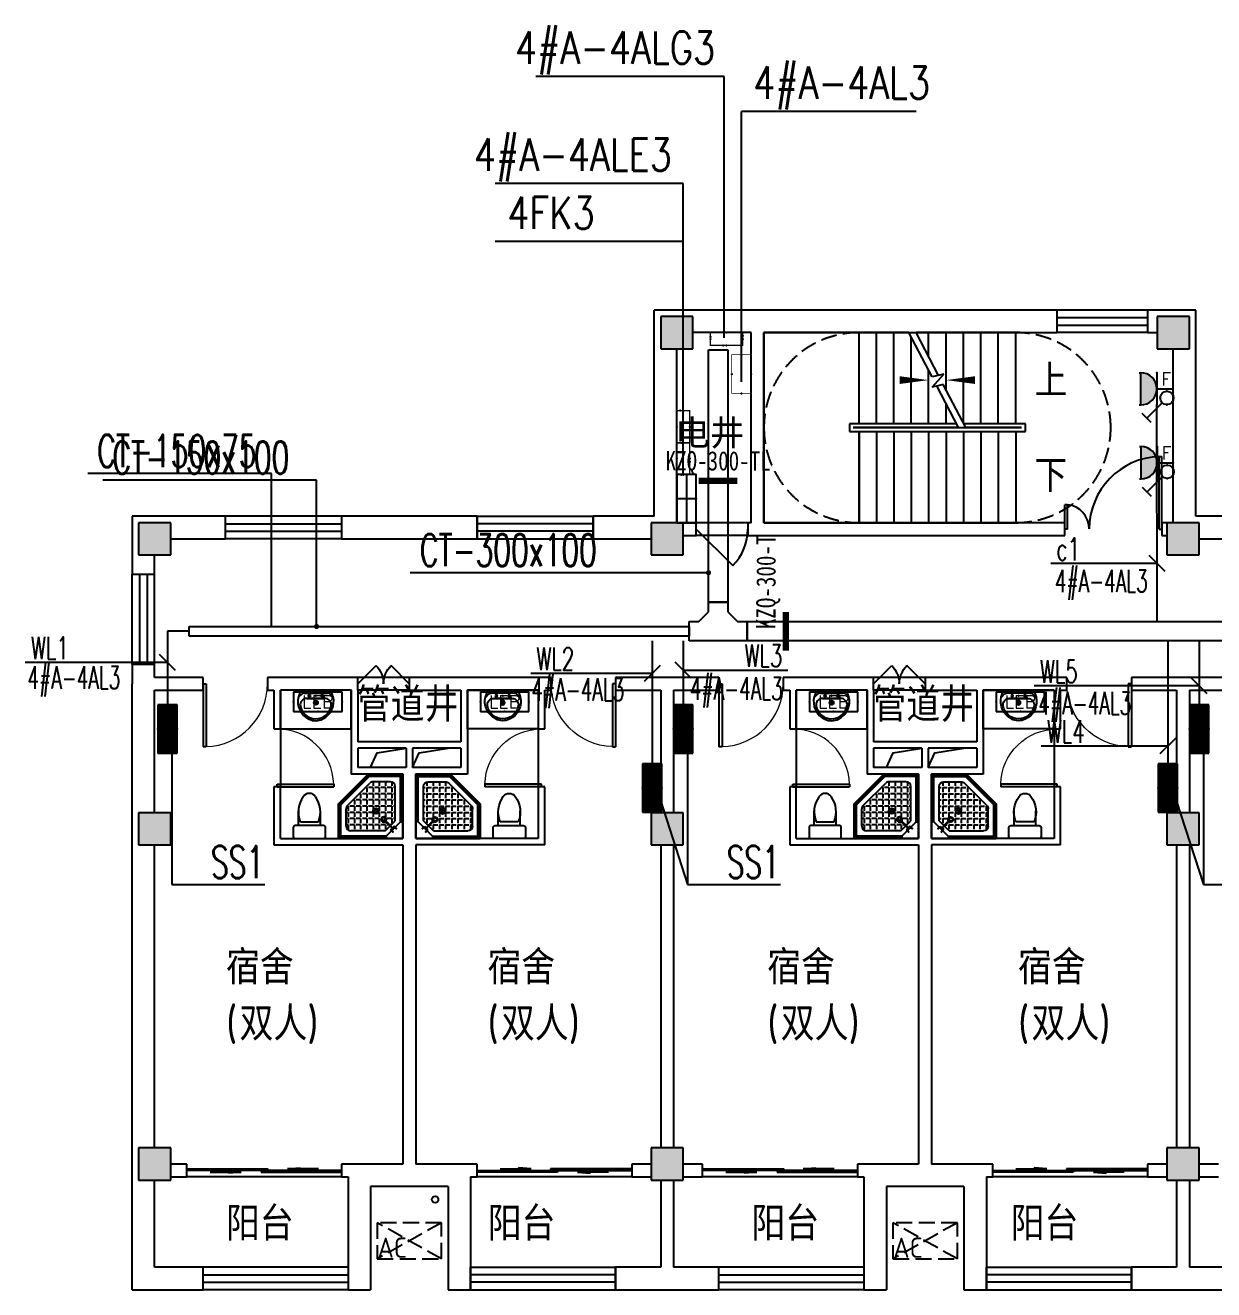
# Model space of a CAD drawing. Extents: x 1725663 to 4653551, y -550461 to 248782.
# Drawn here: x 2058594 to 2077027, y -526837 to -507219 of the extents above; entities that cross this region are included whole.
import ezdxf
from ezdxf.enums import TextEntityAlignment as Align

# ---------------------------------------------------------------- set-up
doc = ezdxf.new("R2010")
doc.units = 0
doc.header["$LTSCALE"] = 1000
doc.linetypes.add('DASH', pattern=[0.35, 0.25, -0.1])
for name, color, linetype in [('0-底图', 7, 'Continuous'), ('0000集水坑', 4, 'Continuous'), ('A-FLOR-STRS', 140, 'Continuous'), ('CABLETRAY', 4, 'Continuous'), ('CABLETRAY_DIM', 3, 'Continuous'), ('CLAYER', 7, 'Continuous'), ('COLUMN', 255, 'Continuous'), ('DBZ', 7, 'Continuous'), ('DIM-照明', 3, 'Continuous'), ('DIM-箱柜', 7, 'Continuous'), ('DIM_SYMB', 3, 'Continuous'), ('DOOR_FIRE', 4, 'Continuous'), ('EQUIP-插座', 3, 'Continuous'), ('EQUIP-照明', 3, 'Continuous'), ('EQUIP-箱柜', 3, 'Continuous'), ('PUB_HATCH', 8, 'Continuous'), ('PUB_TEXT', 7, 'Continuous'), ('STAIR', 2, 'Continuous'), ('TEL_TEXT', 7, 'Continuous'), ('WALL', 2, 'Continuous'), ('WINDOW', 4, 'Continuous'), ('WIRE-照明', 6, 'Continuous'), ('抗震支吊架', 2, 'Continuous'), ('洁具', 213, 'Continuous'), ('空调外机', 211, 'Continuous')]:
    doc.layers.add(name, color=color, linetype=linetype)
doc.styles.add('_TCH_DIM', font='SIMPLEX', dxfattribs={"width": 0.8, "height": 5, "bigfont": 'HZTXT'})
doc.styles.add('_TEL_DIM', font='SIMPLEX', dxfattribs={"width": 0.8, "height": 3.5, "bigfont": 'HZTXT'})
doc.styles.add('kzcad', font='', dxfattribs={"width": 0.8})
doc.styles.get("Standard").update_dxf_attribs({"font": 'geniso.shx', "bigfont": 'hztxt.shx'})
doc.styles.add('黑体', font='')
doc.styles.get('kzcad').set_extended_font_data('SimSun')
doc.styles.get('黑体').set_extended_font_data('SimHei')

# ---------------------------------------------------------------- blocks, each defined once
blk = doc.blocks.new('$equip_U$00000177(WIN7-PC-dian)')
at = {"const_width": 0.02}
blk.add_lwpolyline([(-0.6, 0.6), (0.6, 0.6), (0.6, 0), (-0.6, 0)], close=True, dxfattribs=at)
for p in [(0, 0.6), (-0.6, 0.3), (0, 0), (0.6, 0.3)]:
    blk.add_point(p)
at = {"color": 7, "style": '_TEL_DIM', "flags": 1}
for tag in ['A', 'REMARK']:
    blk.add_attdef(tag, text='', height=0.00002, dxfattribs=at).set_placement((0, 0), align=Align.MIDDLE_CENTER)
blk = doc.blocks.new('fdsefg')
at = {"layer": 'EQUIP-箱柜', "const_width": 20}
blk.add_lwpolyline([(21301, 11505), (21801, 11505), (21801, 11305), (21301, 11305)], close=True, dxfattribs=at)
at = {"layer": 'EQUIP-箱柜'}
for p in [(21601, 11505), (21301, 11355), (21801, 11372)]:
    blk.add_point(p, dxfattribs=at)
blk = doc.blocks.new('$equip_U$00000181(WIN7-PC-dian)')
for p in [(0, 0.4), (-0.5, 0.2), (0, 0), (0.5, 0.2)]:
    blk.add_point(p)
at = {"xscale": 0.002, "yscale": 0.002, "zscale": 0.002}
blk.add_blockref('fdsefg', (-43.101, -22.61), dxfattribs=at)
at = {"color": 7, "style": '_TEL_DIM', "flags": 1}
for tag in ['A', 'REMARK']:
    blk.add_attdef(tag, text='', height=0.00002, dxfattribs=at).set_placement((0, 0), align=Align.MIDDLE_CENTER)
at = {"color": 7, "style": '_TEL_DIM'}
blk.add_attdef('$TEXT$', text='', height=0.00002, dxfattribs=at).set_placement((0.1, 0), align=Align.MIDDLE_CENTER)
blk = doc.blocks.new('*X490')
at = {"color": 0}
for p, q in [((-250, 33), (-83, 200)), ((-250, 68), (-118, 200)), ((-250, 104), (-154, 200)), ((-250, 139), (-189, 200)), ((-250, 174), (-224, 200)), ((-247, 0), (-47, 200)), ((-212, 0), (-12, 200)), ((-177, 0), (23, 200)), ((-141, 0), (59, 200)), ((-106, 0), (94, 200)), ((-71, 0), (129, 200)), ((-35, 0), (165, 200)), ((0, 0), (200, 200)), ((35, 0), (235, 200)), ((71, 0), (250, 179)), ((106, 0), (250, 144)), ((141, 0), (250, 109)), ((177, 0), (250, 73)), ((212, 0), (250, 38)), ((247, 0), (250, 3))]:
    blk.add_line(p, q, dxfattribs=at)
blk = doc.blocks.new('$equip$00002943')
for p, q in [((-0.75, 0.6), (-0.75, 0)), ((0.75, 0.6), (-0.75, 0.6)), ((0.75, 0), (0.75, 0.6)), ((-0.75, 0), (0.75, 0))]:
    blk.add_line(p, q)
for points, const_width in [([(-0.75, 0.3), (0.75, 0.3)], 0.6), ([(-0.75, 0.6), (-0.75, 0), (0.75, 0), (0.75, 0.6), (-0.75, 0.6), (-0.75, 0)], 0.02)]:
    blk.add_lwpolyline(points, dxfattribs=dict(const_width=const_width))
for p in [(0, 0.6), (-0.75, 0.3), (0, 0), (0.75, 0.3)]:
    blk.add_point(p)
at = {"xscale": 0.00300000000061118, "yscale": 0.00300000000061118, "zscale": 0.00300000000061118}
blk.add_blockref('*X490', (0, 0), dxfattribs=at)
at = {"color": 7, "style": '_TEL_DIM', "flags": 1}
for tag in ['A', 'REMARK']:
    blk.add_attdef(tag, text='', height=0.00002, dxfattribs=at).set_placement((0, 0), align=Align.MIDDLE_CENTER)
blk = doc.blocks.new('$equip$00002936')
for p, q in [((-0.75, 0.6), (-0.75, 0)), ((0.75, 0.6), (-0.75, 0.6)), ((0, 0), (0, 0.6)), ((0.75, 0), (0.75, 0.6)), ((-0.75, 0.3), (0.75, 0.3)), ((-0.75, 0), (0.75, 0))]:
    blk.add_line(p, q)
at = {"const_width": 0.02}
blk.add_lwpolyline([(-0.75, 0.6), (-0.75, 0), (0.75, 0), (0.75, 0.6), (-0.75, 0.6), (-0.75, 0)], dxfattribs=at)
for p in [(0, 0.6), (-0.75, 0.3), (0, 0), (0.75, 0.3)]:
    blk.add_point(p)
at = {"color": 7, "style": '_TEL_DIM', "flags": 1}
for tag in ['A', 'REMARK']:
    blk.add_attdef(tag, text='', height=0.00002, dxfattribs=at).set_placement((0, 0), align=Align.MIDDLE_CENTER)
blk = doc.blocks.new('$equip$00001764')
for p, q in [((-0.5, 1.05), (-0.5, 1)), ((-0.5, 1), (0.5, 1)), ((0.5, 1.05), (0.5, 1)), ((0.5, 0.5), (-0.5, 0.5)), ((0, 0.5), (0, 0))]:
    blk.add_line(p, q)
blk.add_arc((0, 1), 0.5, 180, 0)
for p in [(-0.5, 0.5), (0.5, 0.5), (0, 0)]:
    blk.add_point(p)
for points in [[(0.433, 0.75), (-0.433, 0.75), (0.5, 1), (-0.5, 1)], [(0.25, 0.567), (-0.25, 0.567), (0.433, 0.75), (-0.433, 0.75)], [(0, 0.5), (0, 0.5), (0.25, 0.567), (-0.25, 0.567)]]:
    blk.add_solid(points)
at = {"color": 7, "style": '_TEL_DIM'}
blk.add_attdef('$TEXT$', text='', height=0.4, dxfattribs=at).set_placement((0.303, 0.211), align=Align.MIDDLE_CENTER)
at = {"color": 7, "style": '_TEL_DIM', "flags": 1}
blk.add_attdef('A', text='', height=0.00002, dxfattribs=at).set_placement((0, 0), align=Align.MIDDLE_CENTER)
blk = doc.blocks.new('$equip$00002327')
for p, q in [((0.147, 0.356), (0.625, 0.833)), ((0.484, 0.975), (0.766, 0.692))]:
    blk.add_line(p, q)
blk.add_circle((0, 0.208), 0.208)
for p in [(0, 0.417), (-0.208, 0.208), (0, 0), (0.208, 0.208)]:
    blk.add_point(p)
at = {"color": 7, "flags": 1}
blk.add_attdef('A', text='', height=0.00002, dxfattribs=at).set_placement((0, 0), align=Align.MIDDLE_CENTER)
blk = doc.blocks.new('$equip$00002908')
for p, q in [((0.75, 0.6), (-0.75, 0.6)), ((-0.75, 0.6), (-0.75, 0)), ((0.75, 0), (0.75, 0.6)), ((-0.75, 0), (0.75, 0))]:
    blk.add_line(p, q)
at = {"const_width": 0.04}
blk.add_lwpolyline([(-0.75, 0.6), (-0.75, 0), (0.75, 0), (0.75, 0.6), (-0.75, 0.6), (-0.75, 0)], dxfattribs=at)
for p in [(0, 0.6), (-0.75, 0.3), (0, 0), (0.75, 0.3)]:
    blk.add_point(p)
at = {"color": 7, "style": '_TEL_DIM'}
blk.add_attdef('$TEXT$', text='', height=0.4, dxfattribs=at).set_placement((0, 0.3), align=Align.MIDDLE_CENTER)
at = {"color": 7, "style": '_TEL_DIM', "flags": 1}
for tag in ['A', 'REMARK']:
    blk.add_attdef(tag, text='', height=0.00002, dxfattribs=at).set_placement((0, 0), align=Align.MIDDLE_CENTER)
blk = doc.blocks.new('2t21gqw')
at = {"layer": '0000集水坑'}
blk.add_circle((4400, -76400), 50, dxfattribs=at)
blk = doc.blocks.new('1F平面-CAD导入_dwg_Drawing4_t3_dwg_$plan$00001613-474159-1F-927810-1F')
at = {"layer": '洁具'}
for p, q in [((-30, 250), (-170, 250)), ((-200, 170), (-430, 170)), ((-260, -140), (-260, 140)), ((-200, -170), (-200, -220)), ((-170, -250), (-30, -250))]:
    blk.add_line(p, q, dxfattribs=at)
for points in [[(-200, 220), (-200, 170), (-200, -170), (-430, -170)], [(0, -220), (0, 220)]]:
    blk.add_lwpolyline(points, dxfattribs=at)
for centre, radius, start, end in [((-170, 220), 30, 90, 180), ((-30, 220), 30, 0, 90), ((-590, 0), 110, 123.4509, 236.5491), ((-413, -227), 398, 67.4505, 126.6381), ((-413, 227), 398, 233.3619, 292.5495), ((-170, -220), 30, 180, 270), ((-30, -220), 30, 270, 0)]:
    blk.add_arc(centre, radius, start, end, dxfattribs=at)
blk = doc.blocks.new('$lvtry$00000169')
at = {"color": 0}
for p, q in [((259, -36), (259, 0)), ((259, -36), (36, -259)), ((276, -120), (120, -276)), ((144, -151), (291, -298)), ((151, -144), (298, -291)), ((259, -24), (976, -24)), ((259, -36), (964, -36)), ((270, -213), (270, -143)), ((276, -120), (808, -120)), ((366, -213), (366, -143)), ((462, -213), (462, -143)), ((558, -213), (558, -143)), ((655, -213), (655, -143)), ((751, -213), (751, -143)), ((847, -213), (847, -143)), ((880, -192), (880, -460)), ((964, -36), (976, -24)), ((964, -36), (964, -525)), ((976, -24), (976, -530)), ((36, -259), (0, -259)), ((24, -259), (24, -976)), ((36, -259), (36, -964)), ((120, -276), (120, -808)), ((120, -309), (147, -309)), ((173, -309), (173, -239)), ((173, -309), (243, -309)), ((173, -405), (173, -335)), ((183, -213), (205, -213)), ((220, -213), (243, -213)), ((270, -213), (340, -213)), ((270, -263), (270, -239)), ((270, -405), (270, -335)), ((334, -309), (340, -309)), ((366, -213), (436, -213)), ((366, -309), (366, -239)), ((366, -309), (436, -309)), ((366, -405), (366, -335)), ((462, -213), (532, -213)), ((462, -309), (462, -239)), ((462, -309), (532, -309)), ((462, -405), (462, -335)), ((558, -213), (628, -213)), ((558, -309), (558, -239)), ((558, -309), (628, -309)), ((558, -405), (558, -335)), ((655, -213), (725, -213)), ((655, -309), (655, -239)), ((655, -309), (725, -309)), ((655, -405), (655, -335)), ((751, -213), (821, -213)), ((751, -309), (751, -239)), ((751, -309), (821, -309)), ((751, -405), (751, -335)), ((847, -213), (880, -213)), ((847, -309), (847, -239)), ((847, -309), (880, -309)), ((847, -405), (847, -335)), ((120, -405), (147, -405)), ((120, -501), (147, -501)), ((173, -405), (243, -405)), ((173, -501), (173, -431)), ((173, -501), (243, -501)), ((173, -598), (173, -528)), ((270, -405), (340, -405)), ((270, -501), (270, -431)), ((270, -501), (340, -501)), ((270, -598), (270, -528)), ((366, -405), (379, -405)), ((366, -501), (366, -431)), ((366, -501), (436, -501)), ((366, -598), (366, -528)), ((462, -405), (532, -405)), ((462, -501), (462, -431)), ((462, -501), (532, -501)), ((462, -598), (462, -528)), ((859, -511), (511, -859)), ((964, -525), (525, -964)), ((976, -530), (530, -976)), ((558, -405), (628, -405)), ((558, -501), (558, -431)), ((558, -501), (628, -501)), ((558, -598), (558, -528)), ((655, -405), (725, -405)), ((655, -501), (655, -431)), ((655, -501), (725, -501)), ((655, -598), (655, -528)), ((751, -405), (821, -405)), ((751, -501), (751, -431)), ((751, -501), (821, -501)), ((751, -598), (751, -528)), ((847, -405), (880, -405)), ((847, -501), (847, -431)), ((847, -501), (867, -501)), ((964, -525), (976, -530)), ((120, -598), (147, -598)), ((120, -694), (147, -694)), ((173, -598), (243, -598)), ((173, -694), (173, -624)), ((173, -694), (243, -694)), ((173, -790), (173, -720)), ((270, -598), (340, -598)), ((270, -694), (270, -624)), ((270, -694), (340, -694)), ((270, -790), (270, -720)), ((366, -598), (436, -598)), ((366, -694), (366, -624)), ((366, -694), (436, -694)), ((366, -790), (366, -720)), ((462, -598), (532, -598)), ((462, -694), (462, -624)), ((462, -694), (532, -694)), ((462, -790), (462, -720)), ((558, -598), (628, -598)), ((558, -694), (558, -624)), ((558, -694), (628, -694)), ((558, -790), (558, -720)), ((655, -598), (725, -598)), ((655, -694), (655, -624)), ((655, -694), (676, -694)), ((751, -598), (773, -598)), ((36, -964), (24, -976)), ((24, -976), (530, -976)), ((36, -964), (525, -964)), ((120, -790), (147, -790)), ((173, -790), (243, -790)), ((173, -878), (173, -816)), ((192, -880), (460, -880)), ((270, -790), (340, -790)), ((270, -880), (270, -816)), ((366, -790), (436, -790)), ((366, -880), (366, -816)), ((462, -790), (532, -790)), ((462, -880), (462, -816)), ((525, -964), (530, -976)), ((558, -790), (580, -790))]:
    blk.add_line(p, q, dxfattribs=at)
blk.add_lwpolyline([(0, 0), (0, -1000), (540, -1000), (1000, -540), (1000, 0)], close=True)
for points in [[(0, 0), (0, -1000)], [(0, 0), (1000, 0)], [(1000, 0), (1000, -540)], [(136, -190), (148, -178), (132, -162), (121, -174)], [(190, -136), (178, -148), (162, -132), (174, -121)], [(1000, -540), (540, -1000)], [(0, -1000), (540, -1000)]]:
    blk.add_lwpolyline(points, close=True, dxfattribs=at)
for radius in [43.8, 31.1]:
    blk.add_circle((416, -428), radius, dxfattribs=at)
for centre, radius, start, end in [((808, -192), 72, 0, 90), ((296, -296), 40.6, 142.583, 128.4197), ((296, -296), 28.6, 145.828, 125.6599), ((808, -460), 72, 315, 0), ((192, -808), 72, 180, 270), ((460, -808), 72, 270, 315)]:
    blk.add_arc(centre, radius, start, end, dxfattribs=at)
for p in [(103, -156, 0), (156, -102, 0), (416, -428, 0)]:
    blk.add_point(p, dxfattribs=at)
blk = doc.blocks.new('$lvtry$00000178')
at = {"color": 0}
for p, q in [((-238, 0), (238, 0)), ((-214, -36), (-272, -91)), ((-180, -23), (180, -23)), ((-142, -105), (140, -105)), ((140, -105), (-142, -105)), ((216, -37), (268, -91))]:
    blk.add_line(p, q, dxfattribs=at)
blk.add_lwpolyline([(-104, -430, 0.224698), (110, -425, 0.348046), (269, -79), (239, 0), (-241, 0), (-271, -79, 0.356844)], format="xyb", close=True, dxfattribs=at)
for centre, radius in [((-100, -65), 16.3), ((1, -172), 31.6), ((100, -65), 16.3)]:
    blk.add_circle(centre, radius, dxfattribs=at)
at = {"color": 0, "lineweight": 13}
blk.add_circle((1, -172), 23, dxfattribs=at)
at = {"color": 0}
for centre, radius, start, end in [((-142, -205), 100, 90, 190.5602), ((-180, -73), 50, 90, 133.181), ((140, -205), 100, 349.4398, 90), ((180, -73), 50, 44.5607, 90), ((-1, -179), 243, 190.5602, 349.4398)]:
    blk.add_arc(centre, radius, start, end, dxfattribs=at)
for p in [(0, -65), (1, -172)]:
    blk.add_point(p, dxfattribs=at)
blk = doc.blocks.new('A$C70365C93')
at = {"layer": '洁具'}
blk.add_lwpolyline([(-1900, 2300), (-1900, 1700), (-800, 1700), (-800, 2300)], close=True, dxfattribs=at)
blk.add_blockref('$lvtry$00000178', (-1350, 2280), dxfattribs=at)
at = {"layer": '洁具', "rotation": 180}
blk.add_blockref('$lvtry$00000169', (0, 0), dxfattribs=at)
at = {"layer": '洁具', "extrusion": (0, 0, -1), "xscale": -1, "zscale": -1, "rotation": 90}
blk.add_blockref('1F平面-CAD导入_dwg_Drawing4_t3_dwg_$plan$00001613-474159-1F-927810-1F', (1450, 0), dxfattribs=at)
blk = doc.blocks.new('A$Cf5a72a1b')
at = {"layer": '空调外机', "linetype": 'DASH'}
for p, q in [((1000, 563), (0, 0)), ((1000, 0), (0, 563))]:
    blk.add_line(p, q, dxfattribs=at)
blk.add_lwpolyline([(1000, 563), (0, 563), (0, 0), (1000, 0)], close=True, dxfattribs=at)
at = {"layer": 'PUB_TEXT'}
blk.add_text('AC', height=315, dxfattribs=at).set_placement((5, 18))
blk = doc.blocks.new('$DorLib2D$00000131')
at = {"color": 0, "linetype": 'Continuous'}
for p, q in [((0.15, 0.125), (0.2319, 0.1973)), ((0.2319, 0.1973), (0.2319, 0.125)), ((-0.5, 0.125), (-0.5, 0)), ((0.0192, 0.125), (-0.5, 0.125)), ((0.0192, 0), (0.0192, 0.125)), ((0.35, 0.125), (0.15, 0.125)), ((-0.5, 0), (0.0192, 0)), ((-0.024, 0), (0.5, 0)), ((-0.024, -0.125), (-0.024, 0)), ((0.5, 0), (0.5, -0.125)), ((-0.35, -0.125), (-0.15, -0.125)), ((-0.2319, -0.1973), (-0.2319, -0.125)), ((-0.15, -0.125), (-0.2319, -0.1973)), ((0.5, -0.125), (-0.024, -0.125))]:
    blk.add_line(p, q, dxfattribs=at)
blk = doc.blocks.new('$WINLIB2D$00000001')
at = {"color": 0}
for points in [[(-0.5, 0.5), (-0.5, -0.5)], [(-0.5, 0.5), (0.5, 0.5)], [(0.5, -0.5), (0.5, 0.5)], [(0.5, 0.1667), (-0.5, 0.1667)], [(0.5, -0.1667), (-0.5, -0.1667)], [(-0.5, -0.5), (0.5, -0.5)]]:
    blk.add_lwpolyline(points, dxfattribs=at)
blk = doc.blocks.new('$DorLib2D$00000114')
at = {"color": 0}
blk.add_line((0.5, 0), (-0.207, 0.707), dxfattribs=at)
blk.add_arc((0.5, 0), 1, 135, 180, dxfattribs=at)
blk = doc.blocks.new('$DorLib2D$00000225')
at = {"color": 0}
for p, q in [((0.475, -0.001), (0.475, 0.752)), ((0.475, 0.752), (0.5, 0.752)), ((0.5, -0.001), (0.5, 0.752)), ((-0.5, 0), (-0.5, 0.252)), ((-0.475, 0.252), (-0.5, 0.252)), ((-0.475, 0), (-0.475, 0.252)), ((-0.475, 0), (-0.5, 0)), ((0.475, -0.001), (0.5, -0.001))]:
    blk.add_line(p, q, dxfattribs=at)
for centre, radius, start, end in [((0.505, -0.002), 0.755, 92.2493, 179.7238), ((-0.501, 0.003), 0.251, 359.7899, 84.0974)]:
    blk.add_arc(centre, radius, start, end, dxfattribs=at)
blk = doc.blocks.new('$DorLib2D$00000116')
at = {"color": 0}
for p, q in [((-0.5, 0), (-0.146, 0.354)), ((0.5, 0), (0.146, 0.354))]:
    blk.add_line(p, q, dxfattribs=at)
for centre, start, end in [((-0.5, 0), 0, 45), ((0.5, 0), 135, 180)]:
    blk.add_arc(centre, 0.5, start, end, dxfattribs=at)
blk = doc.blocks.new('$DorLib2D$00000001')
for p, q in [((0.45, 0.975), (0.5, 0.975)), ((0.45, 0), (0.45, 0.975)), ((0.5, 0), (0.5, 0.975)), ((0.5, 0), (0.45, 0))]:
    blk.add_line(p, q)
at = {"lineweight": 13}
blk.add_arc((0.475, 0), 0.975, 91.4693, 180, dxfattribs=at)
blk = doc.blocks.new('gkhkjk')
at = {"layer": 'PUB_HATCH'}
for points in [[(1505707, -430603.8), (1505207, -430603.8), (1505207, -431103.8), (1505707, -431103.8)], [(1513407, -430603.8), (1512907, -430603.8), (1512907, -431103.8), (1513407, -431103.8)], [(1497607, -433803.8), (1497107, -433803.8), (1497107, -434303.8), (1497607, -434303.8)], [(1505557, -433803.8), (1505057, -433803.8), (1505057, -434303.8), (1505557, -434303.8)], [(1513557, -433803.8), (1513057, -433803.8), (1513057, -434303.8), (1513557, -434303.8)], [(1497607, -438303.8), (1497107, -438303.8), (1497107, -438803.8), (1497607, -438803.8)], [(1505557, -438303.8), (1505057, -438303.8), (1505057, -438803.8), (1505557, -438803.8)], [(1513557, -438303.8), (1513057, -438303.8), (1513057, -438803.8), (1513557, -438803.8)], [(1497607, -443503.8), (1497107, -443503.8), (1497107, -444003.8), (1497607, -444003.8)], [(1505557, -443503.8), (1505057, -443503.8), (1505057, -444003.8), (1505557, -444003.8)], [(1513557, -443503.8), (1513057, -443503.8), (1513057, -444003.8), (1513557, -444003.8)]]:
    blk.add_hatch(color=256, dxfattribs=at).paths.add_polyline_path(points)
for points in [[(1500707, -437603.8), (1500810.6, -437373.6), (1501257, -437303.8)], [(1501357, -437603.8), (1501460.6, -437373.6), (1501907, -437303.8)], [(1508707, -437603.8), (1508810.6, -437373.6), (1509257, -437303.8)], [(1509357, -437603.8), (1509460.6, -437373.6), (1509907, -437303.8)]]:
    blk.add_lwpolyline(points)
at = {"layer": 'A-FLOR-STRS'}
for p, q in [((1508282, -430853.8), (1506807, -430853.8)), ((1506807, -430853.8), (1506807, -433803.8)), ((1509057.4, -430853.8), (1508282, -430853.8)), ((1508282, -432268.8), (1508282, -430853.8)), ((1508282, -432268.8), (1508282, -430853.8)), ((1508552, -432268.8), (1508552, -430853.8)), ((1508822, -432268.8), (1508822, -430853.8)), ((1509414.2, -431540.5), (1509057.4, -430853.8)), ((1509092, -432268.8), (1509092, -430920.3)), ((1510712, -430853.8), (1509170.1, -430853.8)), ((1509515.3, -431518.2), (1509170.1, -430853.8)), ((1509362, -431223.1), (1509362, -430853.8)), ((1509632, -431742.7), (1509632, -430853.8)), ((1509902, -432262.3), (1509902, -430853.8)), ((1510172, -432268.8), (1510172, -430853.8)), ((1510442, -432268.8), (1510442, -430853.8)), ((1510712, -432268.8), (1510712, -430853.8)), ((1509362, -432268.8), (1509362, -431440)), ((1509596.6, -431500.2), (1509414.2, -431540.5)), ((1509414.7, -431698.4), (1509596.6, -431500.2)), ((1509589, -431659.9), (1509414.7, -431698.4)), ((1509823.9, -432328.8), (1509487.9, -431682.2)), ((1509936.6, -432328.8), (1509589, -431659.9)), ((1509632, -432268.8), (1509632, -431959.6)), ((1509792.7, -432268.8), (1508132, -432268.8)), ((1508132, -432268.8), (1508132, -432388.8)), ((1509823.9, -432328.8), (1508192, -432328.8)), ((1508192, -432328.8), (1508192, -432328.8)), ((1508192, -432328.8), (1509823.9, -432328.8)), ((1509823.9, -432328.8), (1508282, -432328.8)), ((1508282, -432328.8), (1510712, -432328.8)), ((1510862, -432268.8), (1509905.4, -432268.8)), ((1510712, -432328.8), (1509936.6, -432328.8)), ((1510802, -432328.8), (1509936.6, -432328.8)), ((1509936.6, -432328.8), (1510802, -432328.8)), ((1510712, -432328.8), (1510712, -432328.8)), ((1510802, -432328.8), (1510802, -432328.8)), ((1510862, -432388.8), (1510862, -432268.8)), ((1508132, -432388.8), (1510862, -432388.8)), ((1508282, -432388.8), (1508282, -433803.8)), ((1508282, -433803.8), (1508282, -432388.8)), ((1508552, -432388.8), (1508552, -433803.8)), ((1508822, -432388.8), (1508822, -433803.8)), ((1509092, -432388.8), (1509092, -433803.8)), ((1509362, -432388.8), (1509362, -433803.8)), ((1509632, -432388.8), (1509632, -433803.8)), ((1509902, -432388.8), (1509902, -433803.8)), ((1510172, -432388.8), (1510172, -433803.8)), ((1510442, -432388.8), (1510442, -433803.8)), ((1510712, -432388.8), (1510712, -433803.8)), ((1506807, -433803.8), (1508282, -433803.8)), ((1508282, -433803.8), (1510712, -433803.8))]:
    blk.add_line(p, q, dxfattribs=at)
at = {"layer": 'COLUMN'}
for p, q in [((1505707, -430603.8), (1505207, -430603.8)), ((1505207, -430603.8), (1505207, -431103.8)), ((1505707, -431103.8), (1505707, -430603.8)), ((1513407, -430603.8), (1512907, -430603.8)), ((1512907, -430603.8), (1512907, -431103.8)), ((1513407, -431103.8), (1513407, -430603.8)), ((1505207, -431103.8), (1505707, -431103.8)), ((1512907, -431103.8), (1513407, -431103.8)), ((1497607, -433803.8), (1497107, -433803.8)), ((1497107, -433803.8), (1497107, -434303.8)), ((1497607, -434303.8), (1497607, -433803.8)), ((1505557, -433803.8), (1505057, -433803.8)), ((1505057, -433803.8), (1505057, -434303.8)), ((1505557, -434303.8), (1505557, -433803.8)), ((1513557, -433803.8), (1513057, -433803.8)), ((1513057, -433803.8), (1513057, -434303.8)), ((1513557, -434303.8), (1513557, -433803.8)), ((1497107, -434303.8), (1497607, -434303.8)), ((1505057, -434303.8), (1505557, -434303.8)), ((1513057, -434303.8), (1513557, -434303.8)), ((1497607, -438303.8), (1497107, -438303.8)), ((1497107, -438303.8), (1497107, -438803.8)), ((1497607, -438803.8), (1497607, -438303.8)), ((1505557, -438303.8), (1505057, -438303.8)), ((1505057, -438303.8), (1505057, -438803.8)), ((1505557, -438803.8), (1505557, -438303.8)), ((1513557, -438303.8), (1513057, -438303.8)), ((1513057, -438303.8), (1513057, -438803.8)), ((1513557, -438803.8), (1513557, -438303.8)), ((1497107, -438803.8), (1497607, -438803.8)), ((1505057, -438803.8), (1505557, -438803.8)), ((1513057, -438803.8), (1513557, -438803.8)), ((1497607, -443503.8), (1497107, -443503.8)), ((1497107, -443503.8), (1497107, -444003.8)), ((1497607, -444003.8), (1497607, -443503.8)), ((1505557, -443503.8), (1505057, -443503.8)), ((1505057, -443503.8), (1505057, -444003.8)), ((1505557, -444003.8), (1505557, -443503.8)), ((1513557, -443503.8), (1513057, -443503.8)), ((1513057, -443503.8), (1513057, -444003.8)), ((1513557, -444003.8), (1513557, -443503.8)), ((1497107, -444003.8), (1497607, -444003.8)), ((1505057, -444003.8), (1505557, -444003.8)), ((1513057, -444003.8), (1513557, -444003.8))]:
    blk.add_line(p, q, dxfattribs=at)
at = {"layer": 'DIM_SYMB'}
for points in [[(1510847, -433066.3, 0, 0, 0), (1507544.5, -433066.3, 0, 0, 0), (1507544.5, -431591.3, 0, 0, 0), (1509362, -431591.3, 0, 120, 0), (1508912, -431591.3, 0, 0, 0)], [(1510847, -431591.3, 0, 0, 0), (1509632, -431591.3, 0, 120, 0), (1510082, -431591.3, 0, 0, 0)]]:
    blk.add_lwpolyline(points, format="xyseb", dxfattribs=at)
at = {"layer": 'DOOR_FIRE'}
for p, q in [((1506557, -433803.8, 100), (1505757, -433803.8, 100)), ((1506557, -434003.8, 100), (1505757, -434003.8, 100)), ((1501307, -436203.8), (1500507, -436203.8)), ((1509307, -436203.8), (1508507, -436203.8)), ((1501307, -436403.8), (1500507, -436403.8)), ((1509307, -436403.8), (1508507, -436403.8))]:
    blk.add_line(p, q, dxfattribs=at)
at = {"layer": 'STAIR', "color": 9, "linetype": 'DASH'}
for p, q in [((1506807, -432328.8), (1506807, -432328.8)), ((1512187, -432328.8), (1512187, -432328.8))]:
    blk.add_line(p, q, dxfattribs=at)
for points in [[(1508282, -430853.8, 0.4142136), (1506807, -432328.8)], [(1510712, -430853.8, -0.4142136), (1512187, -432328.8)], [(1508282, -433803.8, -0.4142136), (1506807, -432328.8)], [(1510712, -433803.8, 0.4142136), (1512187, -432328.8)]]:
    blk.add_lwpolyline(points, format="xyb", dxfattribs=at)
at = {"layer": 'WALL'}
for p, q in [((1506707, -430503.8), (1505107, -430503.8)), ((1505107, -433703.8), (1505107, -430503.8)), ((1511357, -430503.8), (1506707, -430503.8)), ((1511357, -430853.8), (1511357, -430503.8)), ((1513507, -430503.8), (1512757, -430503.8)), ((1512757, -430503.8), (1512757, -430853.8)), ((1513507, -433703.8), (1513507, -430503.8)), ((1506607, -430853.8), (1505707, -430853.8)), ((1506607, -433803.8), (1506607, -430853.8)), ((1506807, -433803.8), (1506807, -430853.8)), ((1506807, -430853.8), (1511357, -430853.8)), ((1512757, -430853.8), (1512907, -430853.8)), ((1505457, -433803.8), (1505457, -431103.8)), ((1513157, -433803.8), (1513157, -431103.8)), ((1497007, -433703.8), (1497007, -434603.8)), ((1498457, -433703.8), (1497007, -433703.8)), ((1498457, -434053.8), (1498457, -433703.8)), ((1502357, -433703.8), (1500257, -433703.8)), ((1500257, -433703.8), (1500257, -434053.8)), ((1502357, -434053.8), (1502357, -433703.8)), ((1505107, -433703.8), (1504157, -433703.8)), ((1504157, -433703.8), (1504157, -434053.8)), ((1514457, -433703.8), (1513507, -433703.8)), ((1505757, -433803.8), (1505557, -433803.8)), ((1505757, -434003.8), (1505757, -433803.8)), ((1506607, -433803.8), (1506557, -433803.8)), ((1506557, -433803.8), (1506557, -434003.8)), ((1511477, -433803.8), (1506807, -433803.8)), ((1511477, -434003.8), (1511477, -433803.8)), ((1513057, -433803.8), (1512977, -433803.8)), ((1512977, -433803.8), (1512977, -434003.8)), ((1497607, -434053.8), (1498457, -434053.8)), ((1500257, -434053.8), (1502357, -434053.8)), ((1504157, -434053.8), (1505057, -434053.8)), ((1505557, -434003.8), (1505757, -434003.8)), ((1506557, -434003.8), (1506707, -434003.8)), ((1506707, -434003.8), (1511477, -434003.8)), ((1512977, -434003.8), (1513057, -434003.8)), ((1513557, -434053.8), (1514457, -434053.8)), ((1497357, -434603.8), (1497357, -434303.8)), ((1497007, -434603.8), (1497357, -434603.8)), ((1497357, -436003.8), (1497007, -436003.8)), ((1497007, -436003.8), (1497007, -436303.8)), ((1497357, -436203.8), (1497357, -436003.8)), ((1498107, -436203.8), (1497357, -436203.8)), ((1498107, -436403.8), (1498107, -436203.8)), ((1499207, -436203.8), (1499107, -436203.8)), ((1499107, -436203.8), (1499107, -436403.8)), ((1500407, -436203.8), (1499207, -436203.8)), ((1500507, -436203.8), (1500407, -436203.8)), ((1500507, -436403.8), (1500507, -436203.8)), ((1502207, -436203.8), (1501307, -436203.8)), ((1501307, -436203.8), (1501307, -436403.8)), ((1503407, -436203.8), (1502207, -436203.8)), ((1503507, -436203.8), (1503407, -436203.8)), ((1503507, -436403.8), (1503507, -436203.8)), ((1505307, -436203.8), (1504507, -436203.8)), ((1504507, -436203.8), (1504507, -436403.8)), ((1506107, -436203.8), (1505307, -436203.8)), ((1506107, -436403.8), (1506107, -436203.8)), ((1507207, -436203.8), (1507107, -436203.8)), ((1507107, -436203.8), (1507107, -436403.8)), ((1508407, -436203.8), (1507207, -436203.8)), ((1508507, -436203.8), (1508407, -436203.8)), ((1508507, -436403.8), (1508507, -436203.8)), ((1510207, -436203.8), (1509307, -436203.8)), ((1509307, -436203.8), (1509307, -436403.8)), ((1511407, -436203.8), (1510207, -436203.8)), ((1511507, -436203.8), (1511407, -436203.8)), ((1511507, -436403.8), (1511507, -436203.8)), ((1513307, -436203.8), (1512507, -436203.8)), ((1512507, -436203.8), (1512507, -436403.8)), ((1514107, -436203.8), (1513307, -436203.8)), ((1497007, -438553.8), (1497007, -436303.8)), ((1497357, -438303.8), (1497357, -436403.8)), ((1497357, -436403.8), (1498107, -436403.8)), ((1499107, -436403.8), (1499207, -436403.8)), ((1499207, -436403.8), (1499207, -437003.8)), ((1500407, -436403.8), (1499307, -436403.8)), ((1499307, -437003.8), (1499307, -436403.8)), ((1500407, -436403.8), (1500407, -437203.8)), ((1500507, -436403.8), (1500507, -437203.8)), ((1501307, -436403.8), (1502107, -436403.8)), ((1502107, -436403.8), (1502107, -437203.8)), ((1503307, -436403.8), (1502207, -436403.8)), ((1502207, -436403.8), (1502207, -437203.8)), ((1503307, -436403.8), (1503307, -437003.8)), ((1503407, -437003.8), (1503407, -436403.8)), ((1503407, -436403.8), (1503507, -436403.8)), ((1504507, -436403.8), (1505207, -436403.8)), ((1505207, -436403.8), (1505207, -438303.8)), ((1505407, -436403.8), (1506107, -436403.8)), ((1505407, -436403.8), (1505407, -438303.8)), ((1507107, -436403.8), (1507207, -436403.8)), ((1507207, -436403.8), (1507207, -437003.8)), ((1508407, -436403.8), (1507307, -436403.8)), ((1507307, -437003.8), (1507307, -436403.8)), ((1508407, -436403.8), (1508407, -437203.8)), ((1508507, -436403.8), (1508507, -437203.8)), ((1509307, -436403.8), (1510107, -436403.8)), ((1510107, -436403.8), (1510107, -437203.8)), ((1511307, -436403.8), (1510207, -436403.8)), ((1510207, -436403.8), (1510207, -437203.8)), ((1511307, -436403.8), (1511307, -437003.8)), ((1511407, -437003.8), (1511407, -436403.8)), ((1511407, -436403.8), (1511507, -436403.8)), ((1512507, -436403.8), (1513207, -436403.8)), ((1513207, -436403.8), (1513207, -438303.8)), ((1513407, -436403.8), (1513407, -438303.8)), ((1513407, -436403.8), (1514107, -436403.8)), ((1499207, -437003.8), (1499307, -437003.8)), ((1503307, -437003.8), (1503407, -437003.8)), ((1507207, -437003.8), (1507307, -437003.8)), ((1511307, -437003.8), (1511407, -437003.8)), ((1500407, -437203.8), (1500407, -437703.8)), ((1501307, -437203.8), (1500507, -437203.8)), ((1502107, -437203.8), (1501307, -437203.8)), ((1502207, -437203.8), (1502207, -437703.8)), ((1508407, -437203.8), (1508407, -437703.8)), ((1509307, -437203.8), (1508507, -437203.8)), ((1510107, -437203.8), (1509307, -437203.8)), ((1510207, -437203.8), (1510207, -437703.8)), ((1501257, -437303.8), (1500507, -437303.8)), ((1500507, -437303.8), (1500507, -437603.8)), ((1501257, -437303.8), (1501257, -437603.8)), ((1502107, -437303.8), (1501357, -437303.8)), ((1501357, -437303.8), (1501357, -437603.8)), ((1502107, -437303.8), (1502107, -437603.8)), ((1509257, -437303.8), (1508507, -437303.8)), ((1508507, -437303.8), (1508507, -437603.8)), ((1509257, -437303.8), (1509257, -437603.8)), ((1510107, -437303.8), (1509357, -437303.8)), ((1509357, -437303.8), (1509357, -437603.8)), ((1510107, -437303.8), (1510107, -437603.8)), ((1501257, -437603.8), (1500507, -437603.8)), ((1502107, -437603.8), (1501357, -437603.8)), ((1509257, -437603.8), (1508507, -437603.8)), ((1510107, -437603.8), (1509357, -437603.8)), ((1501207, -437703.8), (1500407, -437703.8)), ((1501207, -437703.8), (1501207, -438703.8)), ((1501407, -437703.8), (1501407, -438703.8)), ((1502207, -437703.8), (1501407, -437703.8)), ((1509207, -437703.8), (1508407, -437703.8)), ((1509207, -437703.8), (1509207, -438703.8)), ((1509407, -437703.8), (1509407, -438703.8)), ((1510207, -437703.8), (1509407, -437703.8)), ((1499307, -437903.8), (1499207, -437903.8)), ((1499207, -437903.8), (1499207, -438803.8)), ((1499307, -438703.8), (1499307, -437903.8)), ((1503407, -437903.8), (1503307, -437903.8)), ((1503307, -437903.8), (1503307, -438703.8)), ((1503407, -438803.8), (1503407, -437903.8)), ((1507307, -437903.8), (1507207, -437903.8)), ((1507207, -437903.8), (1507207, -438803.8)), ((1507307, -438703.8), (1507307, -437903.8)), ((1511407, -437903.8), (1511307, -437903.8)), ((1511307, -437903.8), (1511307, -438703.8)), ((1511407, -438803.8), (1511407, -437903.8)), ((1497007, -443903.8), (1497007, -438553.8)), ((1497357, -443503.8), (1497357, -438803.8)), ((1499207, -438803.8), (1501207, -438803.8)), ((1499307, -438703.8), (1501207, -438703.8)), ((1501207, -438803.8), (1501207, -443753.8)), ((1503307, -438703.8), (1501407, -438703.8)), ((1503407, -438803.8), (1501407, -438803.8)), ((1501407, -438803.8), (1501407, -443753.8)), ((1505207, -438803.8), (1505207, -443503.8)), ((1505407, -438803.8), (1505407, -443503.8)), ((1507207, -438803.8), (1509207, -438803.8)), ((1507307, -438703.8), (1509207, -438703.8)), ((1509207, -438803.8), (1509207, -443753.8)), ((1511307, -438703.8), (1509407, -438703.8)), ((1511407, -438803.8), (1509407, -438803.8)), ((1509407, -438803.8), (1509407, -443753.8)), ((1513207, -438803.8), (1513207, -443503.8)), ((1513407, -438803.8), (1513407, -443503.8)), ((1497007, -445703.8), (1497007, -443903.8)), ((1497857, -443753.8), (1497607, -443753.8)), ((1497857, -443953.8), (1497857, -443753.8)), ((1500607, -443753.8), (1500257, -443753.8)), ((1500257, -443753.8), (1500257, -443953.8)), ((1501207, -443753.8), (1500607, -443753.8)), ((1502007, -443753.8), (1501407, -443753.8)), ((1502357, -443753.8), (1502007, -443753.8)), ((1502357, -443953.8), (1502357, -443753.8)), ((1505057, -443753.8), (1504757, -443753.8)), ((1504757, -443753.8), (1504757, -443953.8)), ((1505857, -443753.8), (1505557, -443753.8)), ((1505857, -443953.8), (1505857, -443753.8)), ((1508607, -443753.8), (1508257, -443753.8)), ((1508257, -443753.8), (1508257, -443953.8)), ((1509207, -443753.8), (1508607, -443753.8)), ((1510007, -443753.8), (1509407, -443753.8)), ((1510357, -443753.8), (1510007, -443753.8)), ((1510357, -443953.8), (1510357, -443753.8)), ((1513057, -443753.8), (1512757, -443753.8)), ((1512757, -443753.8), (1512757, -443953.8)), ((1513857, -443753.8), (1513557, -443753.8)), ((1497357, -445353.8), (1497357, -444003.8)), ((1497607, -443953.8), (1497857, -443953.8)), ((1500257, -443953.8), (1500357, -443953.8)), ((1500357, -443953.8), (1500357, -445353.8)), ((1501307, -444103.8), (1500707, -444103.8)), ((1500707, -444103.8), (1500707, -445703.8)), ((1501907, -444103.8), (1501307, -444103.8)), ((1501907, -444103.8), (1501907, -445703.8)), ((1502257, -443953.8), (1502257, -445353.8)), ((1502257, -443953.8), (1502357, -443953.8)), ((1504757, -443953.8), (1505057, -443953.8)), ((1505207, -444003.8), (1505207, -445353.8)), ((1505407, -444003.8), (1505407, -445353.8)), ((1505557, -443953.8), (1505857, -443953.8)), ((1508257, -443953.8), (1508357, -443953.8)), ((1508357, -443953.8), (1508357, -445353.8)), ((1508707, -444103.8), (1508707, -445703.8)), ((1509307, -444103.8), (1508707, -444103.8)), ((1509907, -444103.8), (1509307, -444103.8)), ((1509907, -444103.8), (1509907, -445703.8)), ((1510257, -443953.8), (1510257, -445353.8)), ((1510257, -443953.8), (1510357, -443953.8)), ((1512757, -443953.8), (1513057, -443953.8)), ((1513207, -444003.8), (1513207, -445353.8)), ((1513407, -444003.8), (1513407, -445353.8)), ((1513557, -443953.8), (1513857, -443953.8)), ((1498107, -445353.8), (1497357, -445353.8)), ((1498107, -445703.8), (1498107, -445353.8)), ((1500357, -445353.8), (1500357, -445703.8)), ((1502257, -445703.8), (1502257, -445353.8)), ((1505207, -445353.8), (1504507, -445353.8)), ((1504507, -445353.8), (1504507, -445703.8)), ((1506107, -445353.8), (1505407, -445353.8)), ((1506107, -445703.8), (1506107, -445353.8)), ((1508357, -445353.8), (1508357, -445703.8)), ((1510257, -445703.8), (1510257, -445353.8)), ((1513207, -445353.8), (1512507, -445353.8)), ((1512507, -445353.8), (1512507, -445703.8)), ((1514107, -445353.8), (1513407, -445353.8)), ((1497007, -445703.8), (1498107, -445703.8)), ((1500357, -445703.8), (1500707, -445703.8)), ((1501907, -445703.8), (1502257, -445703.8)), ((1504507, -445703.8), (1505307, -445703.8)), ((1505307, -445703.8), (1506107, -445703.8)), ((1508357, -445703.8), (1508707, -445703.8)), ((1509907, -445703.8), (1510257, -445703.8)), ((1512507, -445703.8), (1513307, -445703.8)), ((1513307, -445703.8), (1514107, -445703.8))]:
    blk.add_line(p, q, dxfattribs=at)
at = {"layer": 'WINDOW'}
for p, q in [((1499307, -437003.8), (1499307, -437903.8)), ((1503307, -437003.8), (1503307, -437903.8)), ((1507307, -437003.8), (1507307, -437903.8)), ((1511307, -437003.8), (1511307, -437903.8)), ((1500257, -443953.8), (1497857, -443953.8)), ((1504757, -443953.8), (1502357, -443953.8)), ((1508257, -443953.8), (1505857, -443953.8)), ((1512757, -443953.8), (1510357, -443953.8))]:
    blk.add_line(p, q, dxfattribs=at)
for name, p in [('2t21gqw', (1497307, -367903.8)), ('A$C70365C93', (1501207, -438703.8)), ('A$C70365C93', (1509207, -438703.8)), ('A$Cf5a72a1b', (1500807.5, -445227.3)), ('A$Cf5a72a1b', (1508807.5, -445227.3))]:
    blk.add_blockref(name, p)
at = {"xscale": -1, "rotation": 359.9999999999999}
for p in [(1501407, -438703.8), (1509407, -438703.8)]:
    blk.add_blockref('A$C70365C93', p, dxfattribs=at)
at = {"layer": 'DOOR_FIRE', "zscale": 200}
for name, p, xscale, yscale, rotation in [('$DorLib2D$00000225', (1512227, -433903.8), -1500, -1500, 180), ('$DorLib2D$00000114', (1506157, -433903.8), 800, 800, 180), ('$DorLib2D$00000116', (1500907, -436303.8), 800, -800, 179.9999999994664), ('$DorLib2D$00000116', (1508907, -436303.8), 800, -800, 179.9999999994664)]:
    blk.add_blockref(name, p, dxfattribs=dict(at, xscale=xscale, yscale=yscale, rotation=rotation))
at = {"layer": 'WINDOW'}
for name, p, xscale, yscale, zscale, rotation in [('$WINLIB2D$00000001', (1512057, -430678.8), 1400, -350, 1400, 180), ('$WINLIB2D$00000001', (1499357, -433878.8), 1800, -350, 1800, 180), ('$WINLIB2D$00000001', (1503257, -433878.8), -1800, -350, -1800, 180), ('$WINLIB2D$00000001', (1497182, -435303.8), 1400, -350, 1400, 89.99999999999444), ('$DorLib2D$00000001', (1499257, -437453.8), 900, 900, 900, 269.9999999994664), ('$DorLib2D$00000001', (1503357, -437453.8), 900, -900, 900, 269.9999999994664), ('$DorLib2D$00000001', (1507257, -437453.8), 900, 900, 900, 269.9999999994664), ('$DorLib2D$00000001', (1511357, -437453.8), 900, -900, 900, 269.9999999994664), ('$DorLib2D$00000131', (1499057, -443853.8), 2400, 200, 2400, 180), ('$DorLib2D$00000131', (1503557, -443853.8), -2400, 200, -2400, 180), ('$DorLib2D$00000131', (1507057, -443853.8), 2400, 200, 2400, 180), ('$DorLib2D$00000131', (1511557, -443853.8), -2400, 200, -2400, 180), ('$WINLIB2D$00000001', (1499232, -445528.8), 2249.999999993481, -350, 2249.999999993481, 179.999999999998), ('$WINLIB2D$00000001', (1503382, -445528.8), -2249.999999993481, -350, -2249.999999993481, 180), ('$WINLIB2D$00000001', (1507232, -445528.8), 2249.999999993481, -350, 2249.999999993481, 180.0000000000041), ('$WINLIB2D$00000001', (1511382, -445528.8), -2249.999999993481, -350, -2249.999999993481, 180)]:
    blk.add_blockref(name, p, dxfattribs=dict(at, xscale=xscale, yscale=yscale, zscale=zscale, rotation=rotation))
at = {"layer": 'WINDOW', "yscale": -1000}
for p, xscale, zscale in [((1498607, -436303.8), -1000, -1000), ((1504007, -436303.8), 1000, 1000), ((1506607, -436303.8), -1000, -1000), ((1512007, -436303.8), 1000, 1000)]:
    blk.add_blockref('$DorLib2D$00000001', p, dxfattribs=dict(at, xscale=xscale, zscale=zscale))
at = {"layer": 'CLAYER', "style": '黑体'}
blk.add_text('电井', height=394.3, dxfattribs=at).set_placement((1505429.7, -432605))
at = {"layer": 'CLAYER'}
for p in [(1500492.3, -436890.8), (1508492.3, -436890.8)]:
    blk.add_text('管道井', height=525, dxfattribs=at).set_placement(p)
at = {"layer": 'PUB_TEXT', "color": 7, "style": '_TCH_DIM'}
for s, p in [('上', (1511004.5, -431853.8)), ('下', (1511004.5, -433328.8))]:
    blk.add_text(s, height=506.4, dxfattribs=at).set_placement(p)
at = {"layer": 'PUB_TEXT'}
for s, p in [('宿舍', (1498463.7, -440967.6)), ('宿舍', (1502518.2, -440967.6)), ('宿舍', (1506857.7, -440967.6)), ('宿舍', (1510747.6, -440967.6)), ('(', (1498463.7, -441839.7)), ('双人', (1498673.7, -441839.7)), (')', (1499723.7, -441839.7)), ('(', (1502518.2, -441839.7)), ('双人', (1502728.2, -441839.7)), (')', (1503778.2, -441839.7)), ('(', (1506857.7, -441839.7)), ('双人', (1507067.7, -441839.7)), (')', (1508117.7, -441839.7)), ('(', (1510747.6, -441839.7)), ('双人', (1510957.6, -441839.7)), (')', (1512007.6, -441839.7)), ('阳台', (1498463.7, -444941.9)), ('阳台', (1502524.2, -444941.9)), ('阳台', (1506614.2, -444941.9)), ('阳台', (1510634, -444941.9))]:
    blk.add_text(s, height=525, dxfattribs=at).set_placement(p)

msp = doc.modelspace()

# ---------------------------------------------------------------- linework, layer by layer
at = {"layer": 'CABLETRAY'}
for p, q in [((2069190, -516172), (2069190, -512253)), ((2069190, -512253), (2069490, -512253)), ((2069190, -516172), (2069190, -512253)), ((2069190, -512253), (2069490, -512253)), ((2069490, -512253), (2069490, -516172)), ((2069490, -512253), (2069490, -516172)), ((2069040, -516472), (2069190, -516322)), ((2069040, -516472), (2069190, -516322)), ((2069490, -516172), (2069190, -516172)), ((2069190, -516322), (2069190, -516172)), ((2069190, -516172), (2069490, -516172)), ((2069490, -516172), (2069190, -516172)), ((2069190, -516322), (2069190, -516172)), ((2069190, -516172), (2069490, -516172)), ((2069490, -516172), (2069490, -516322)), ((2069490, -516172), (2069490, -516322)), ((2069490, -516322), (2069640, -516472)), ((2069490, -516322), (2069640, -516472)), ((2068890, -516772), (2068890, -516472)), ((2068890, -516472), (2069040, -516472)), ((2068890, -516772), (2068890, -516472)), ((2068890, -516472), (2069040, -516472)), ((2069640, -516472), (2069790, -516472)), ((2069640, -516472), (2069790, -516472)), ((2069790, -516472), (2069790, -516772)), ((2069790, -516472), (2069790, -516772)), ((2069790, -516772), (2069790, -516472)), ((2069790, -516472), (2148616, -516472)), ((2070405, -516772), (2070405, -516472)), ((2070405, -516472), (2156280, -516472)), ((2061137, -516697), (2061137, -516547)), ((2061137, -516547), (2068890, -516547)), ((2061137, -516697), (2061137, -516547)), ((2061137, -516547), (2068890, -516547)), ((2068890, -516697), (2061137, -516697)), ((2068890, -516697), (2061137, -516697)), ((2068890, -516547), (2068890, -516697)), ((2068890, -516547), (2068890, -516697)), ((2069790, -516772), (2068890, -516772)), ((2069790, -516772), (2068890, -516772)), ((2148616, -516772), (2069790, -516772)), ((2156280, -516772), (2070405, -516772))]:
    msp.add_line(p, q, dxfattribs=at)
at = {"layer": 'CABLETRAY_DIM'}
for p, q in [((2062414, -514173), (2059561, -514173)), ((2062414, -514173), (2059561, -514173)), ((2063111, -514276), (2059795, -514276)), ((2062414, -516547), (2062414, -514173)), ((2062414, -516547), (2062414, -514173)), ((2063111, -516547), (2063111, -514276)), ((2067316, -515713), (2064565, -515713)), ((2069190, -515713), (2067316, -515713))]:
    msp.add_line(p, q, dxfattribs=at)
at = {"layer": 'CABLETRAY_DIM', "const_width": 40}
for points in [[(2069210, -515713, 1), (2069170, -515713, 1)], [(2063111, -516567, 1), (2063111, -516527, 1)]]:
    msp.add_lwpolyline(points, format="xyb", close=True, dxfattribs=at)
at = {"layer": 'DBZ'}
for p, q in [((2069432, -508012), (2066512, -508012)), ((2069432, -512070), (2069432, -508012)), ((2072413, -508556), (2069700, -508556)), ((2069700, -512750), (2069700, -508556)), ((2068800, -509672), (2065880, -509672)), ((2068800, -514192), (2068800, -509672)), ((2068800, -510576), (2065880, -510576))]:
    msp.add_line(p, q, dxfattribs=at)
at = {"layer": 'DIM-照明'}
for p, q in [((2076274, -515696), (2076026, -515448)), ((2076274, -515696), (2076026, -515448)), ((2060924, -517230), (2060676, -516983)), ((2060924, -517230), (2060676, -516983)), ((2068924, -517349), (2068676, -517101)), ((2068924, -517349), (2068676, -517101)), ((2068441, -517151), (2068193, -517398)), ((2068441, -517151), (2068193, -517398)), ((2076924, -517592), (2076676, -517345)), ((2076924, -517592), (2076676, -517345)), ((2076441, -518278), (2076193, -518525)), ((2076441, -518278), (2076193, -518525))]:
    msp.add_line(p, q, dxfattribs=at)
for points in [[(2075319, -515572), (2074500, -515572)], [(2075319, -515572), (2074500, -515572)], [(2076150, -515572), (2075319, -515572)], [(2076150, -515572), (2075319, -515572)], [(2059259, -517106), (2058594, -517106)], [(2059259, -517106), (2058594, -517106)], [(2060800, -517106), (2059259, -517106)], [(2060800, -517106), (2059259, -517106)], [(2067195, -517275), (2066433, -517275)], [(2067195, -517275), (2066433, -517275)], [(2068317, -517275), (2067195, -517275)], [(2068317, -517275), (2067195, -517275)], [(2068800, -517225), (2069662, -517225)], [(2068800, -517225), (2069662, -517225)], [(2069662, -517225), (2070423, -517225)], [(2069662, -517225), (2070423, -517225)], [(2075006, -517469), (2074244, -517469)], [(2075006, -517469), (2074244, -517469)], [(2076800, -517469), (2075006, -517469)], [(2076800, -517469), (2075006, -517469)], [(2075124, -518402), (2074351, -518402)], [(2075124, -518402), (2074351, -518402)], [(2076317, -518402), (2075124, -518402)], [(2076317, -518402), (2075124, -518402)]]:
    msp.add_lwpolyline(points, dxfattribs=at)
at = {"layer": 'DIM-箱柜'}
for p, q in [((2060866, -518511), (2060866, -520552)), ((2060866, -518511), (2060866, -520552)), ((2060866, -518511), (2060866, -520552)), ((2060866, -518511), (2060866, -520552)), ((2068866, -518511), (2068866, -520552)), ((2068866, -518511), (2068866, -520552)), ((2076866, -518511), (2076866, -520552)), ((2076866, -518511), (2076866, -520552)), ((2068450, -519262), (2068866, -520552)), ((2068450, -519262), (2068866, -520552)), ((2076450, -519262), (2076866, -520552)), ((2076450, -519262), (2076866, -520552)), ((2060866, -520552), (2062309, -520552)), ((2060866, -520552), (2062309, -520552)), ((2068866, -520552), (2070309, -520552)), ((2068866, -520552), (2070309, -520552)), ((2076866, -520552), (2078309, -520552)), ((2076866, -520552), (2078309, -520552))]:
    msp.add_line(p, q, dxfattribs=at)
at = {"layer": 'WIRE-照明'}
for p, q in [((2076150, -516472), (2076144, -513110)), ((2076150, -514303), (2076150, -514253)), ((2060800, -516622), (2060800, -517761)), ((2061137, -516622), (2060800, -516622)), ((2068317, -516772), (2068317, -518679)), ((2068800, -516772), (2068800, -517761)), ((2076317, -516772), (2076317, -518679)), ((2076800, -516772), (2076800, -517761))]:
    msp.add_line(p, q, dxfattribs=at)
at = {"layer": '抗震支吊架', "color": 2, "const_width": 100}
for points in [[(2069040, -514287), (2069640, -514287)], [(2070390, -516922), (2070390, -516322)]]:
    msp.add_lwpolyline(points, dxfattribs=at)

# ---------------------------------------------------------------- block references
at = {"layer": '0-底图'}
msp.add_blockref('gkhkjk', (563243, -81133), dxfattribs=at)
at = {"layer": 'EQUIP-插座'}
ref = msp.add_blockref('$equip$00001764', (2076394, -512860), dxfattribs=dict(at, xscale=500, yscale=500, zscale=500, rotation=90))
ref.add_attrib('$TEXT$', 'F', dxfattribs={"layer": '0', "color": 7, "height": 200, "style": '_TEL_DIM'}).set_placement((2076289, -512708), align=Align.MIDDLE_CENTER)
ref = msp.add_blockref('$equip$00001764', (2076400, -514006), dxfattribs=dict(at, xscale=500, yscale=500, zscale=500, rotation=90))
ref.add_attrib('$TEXT$', 'F', dxfattribs={"layer": '0', "color": 7, "height": 200, "style": '_TEL_DIM'}).set_placement((2076295, -513854), align=Align.MIDDLE_CENTER)
at = {"layer": 'EQUIP-照明', "xscale": 500, "yscale": 500, "zscale": 500, "rotation": 180}
for p in [(2076300, -512897), (2076306, -514043)]:
    msp.add_blockref('$equip$00002327', p, dxfattribs=at)
at = {"layer": 'EQUIP-箱柜'}
ref = msp.add_blockref('$equip_U$00000181(WIN7-PC-dian)', (2069471, -511987), dxfattribs=dict(at, xscale=500, yscale=500, zscale=500, rotation=180))
ref.add_attrib('$TEXT$', 'REMARK', dxfattribs={"layer": '0', "color": 7, "height": 0.01, "style": '_TEL_DIM'}).set_placement((2069421, -511987), align=Align.MIDDLE_CENTER)
at = {"layer": 'EQUIP-箱柜', "xscale": 500, "yscale": 500, "zscale": 500}
for name, p, rotation in [('$equip_U$00000177(WIN7-PC-dian)', (2069850, -512630), 90), ('$equip$00002936', (2068700, -514562), 270), ('$equip$00002943', (2060650, -518136), 270), ('$equip$00002943', (2068650, -518136), 270), ('$equip$00002943', (2076650, -518136), 270), ('$equip$00002943', (2068467, -519054), 90), ('$equip$00002943', (2076467, -519054), 90)]:
    msp.add_blockref(name, p, dxfattribs=dict(at, rotation=rotation))
at = {"layer": 'EQUIP-箱柜'}
ref = msp.add_blockref('$equip_U$00000181(WIN7-PC-dian)', (2068700, -513448), dxfattribs=dict(at, xscale=500, yscale=500, zscale=500, rotation=270))
ref.add_attrib('$TEXT$', 'REMARK', dxfattribs={"layer": '0', "color": 7, "height": 0.01, "style": '_TEL_DIM'}).set_placement((2068700, -513498), align=Align.MIDDLE_CENTER)
ref = msp.add_blockref('$equip_U$00000181(WIN7-PC-dian)', (2068700, -513942), dxfattribs=dict(at, xscale=500, yscale=500, zscale=500, rotation=270))
ref.add_attrib('$TEXT$', 'REMARK', dxfattribs={"layer": '0', "color": 7, "height": 0.01, "style": '_TEL_DIM'}).set_placement((2068700, -513992), align=Align.MIDDLE_CENTER)
at = {"layer": 'EQUIP-箱柜', "xscale": 500, "yscale": 500, "zscale": 500}
for p in [(2063131, -517866), (2066028, -517866), (2071131, -517866), (2074028, -517866)]:
    msp.add_blockref('$equip$00002908', p, dxfattribs=at).add_auto_attribs({'$TEXT$': 'LEB'})

# ---------------------------------------------------------------- texts
at = {"layer": 'CABLETRAY_DIM', "color": 7, "style": '_TEL_DIM', "width": 0.64}
for s, p in [('CT-150x75', (2059711, -514073)), ('CT-150x75', (2059711, -514073)), ('CT-150x100', (2059945, -514176)), ('CT-300x100', (2064715, -515613))]:
    msp.add_text(s, height=500, dxfattribs=at).set_placement(p)
at = {"layer": 'DBZ', "style": '_TEL_DIM', "width": 0.8}
for s, p in [('4#A-4ALG3', (2066190, -507815)), ('4#A-4AL3', (2069885, -508359)), ('4#A-4ALE3', (2065553, -509475)), ('4FK3', (2066071, -510379))]:
    msp.add_text(s, height=500, dxfattribs=at).set_placement(p)
at = {"layer": 'DIM-照明', "color": 7, "style": '_TEL_DIM', "width": 0.64}
for s, p in [('c1', (2074587, -515522)), ('c1', (2074587, -515522)), ('WL1', (2058681, -517056)), ('WL1', (2058681, -517056)), ('WL2', (2066521, -517225)), ('WL2', (2066521, -517225)), ('WL3', (2069749, -517175)), ('WL3', (2069749, -517175)), ('WL5', (2074331, -517419)), ('WL5', (2074331, -517419)), ('WL4', (2074439, -518352)), ('WL4', (2074439, -518352))]:
    msp.add_text(s, height=350, dxfattribs=at).set_placement(p)
at = {"layer": 'DIM-箱柜', "color": 7, "style": '_TEL_DIM', "width": 0.64}
for p in [(2061474, -520452), (2061474, -520452), (2069474, -520452), (2069474, -520452)]:
    msp.add_text('SS1', height=500, dxfattribs=at).set_placement(p)
at = {"layer": 'TEL_TEXT', "style": '_TEL_DIM', "width": 0.6}
for p in [(2074563, -516016), (2058627, -517515), (2066444, -517700), (2068901, -517685), (2074307, -517912)]:
    msp.add_text('4#A-4AL3', height=350, dxfattribs=at).set_placement(p)
at = {"layer": '抗震支吊架', "color": 2, "style": 'kzcad', "width": 0.8}
for s, rotation, p in [('KZQ-300-TL', 359.8854, (2069340, -514127)), ('KZQ-300-T', 89.8854, (2070231, -515855))]:
    msp.add_text(s, height=300, rotation=rotation, dxfattribs=at).set_placement(p, align=Align.CENTER)

doc.saveas('drawing.dxf')
